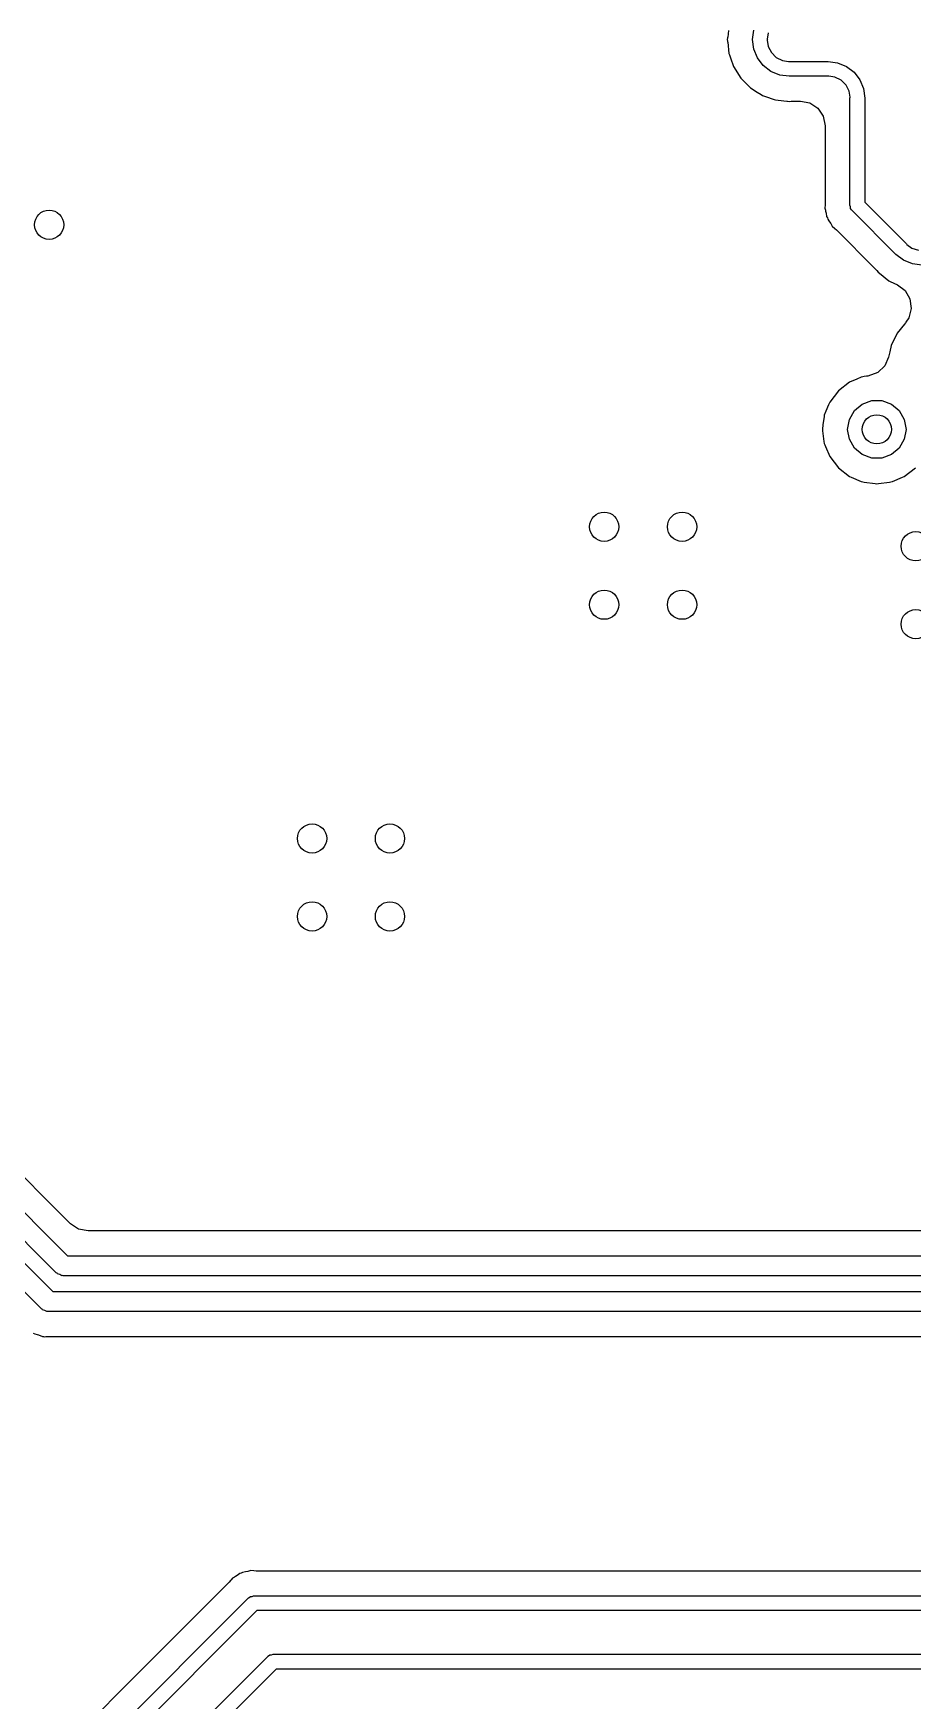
# Model space of a CAD drawing. Extents: x 0.99 to 4.24, y -7.27 to -4.02.
# Drawn here: x 2.112 to 2.467, y -5.266 to -4.592 of the extents above; entities that cross this region are included whole.
import ezdxf

# ---------------------------------------------------------------- set-up
doc = ezdxf.new("R2010")
doc.units = 0
doc.header["$MEASUREMENT"] = 0
doc.layers.add('BLACK', color=7, linetype='CONTINUOUS')

msp = doc.modelspace()

# ---------------------------------------------------------------- linework, layer by layer
at = {"layer": 'BLACK', "linetype": 'CONTINUOUS'}
for p, q in [((2.39241, -4.5938), (2.39229, -4.59449)), ((2.39229, -4.59449), (2.39241, -4.59516)), ((2.39244, -4.59353), (2.39241, -4.5938)), ((2.39241, -4.59516), (2.39241, -4.59518)), ((2.39241, -4.59518), (2.39244, -4.59544)), ((2.39245, -4.59349), (2.39244, -4.59352)), ((2.39244, -4.59352), (2.39244, -4.59353)), ((2.39275, -4.59079), (2.39245, -4.59349)), ((2.40251, -4.59449), (2.40302, -4.59065)), ((2.40302, -4.59832), (2.40251, -4.59449)), ((2.40884, -4.59173), (2.40844, -4.59426)), ((2.40844, -4.59426), (2.40851, -4.59449)), ((2.40851, -4.59449), (2.40844, -4.59472)), ((2.40844, -4.59472), (2.40884, -4.59724)), ((2.39244, -4.59544), (2.39244, -4.59545)), ((2.39244, -4.59545), (2.39245, -4.59548)), ((2.39245, -4.59548), (2.39296, -4.60005)), ((2.39296, -4.60005), (2.39315, -4.60058)), ((2.39315, -4.60058), (2.39315, -4.60058)), ((2.39315, -4.60058), (2.39357, -4.60179)), ((2.39357, -4.60179), (2.39481, -4.60533)), ((2.4045, -4.60189), (2.40302, -4.59832)), ((2.40685, -4.60496), (2.4045, -4.60189)), ((2.40884, -4.59724), (2.41011, -4.59973)), ((2.41011, -4.59973), (2.41208, -4.60171)), ((2.41208, -4.60171), (2.41457, -4.60297)), ((2.39481, -4.60533), (2.39511, -4.6058)), ((2.39511, -4.6058), (2.39511, -4.6058)), ((2.39511, -4.6058), (2.3955, -4.60643)), ((2.3955, -4.60643), (2.39779, -4.61007)), ((2.40992, -4.60731), (2.40685, -4.60496)), ((2.41349, -4.60879), (2.40992, -4.60731)), ((2.41732, -4.6093), (2.41349, -4.60879)), ((2.41457, -4.60297), (2.4171, -4.60337)), ((2.4171, -4.60337), (2.41732, -4.6033)), ((2.41732, -4.6033), (2.43307, -4.6033)), ((2.43307, -4.6033), (2.4369, -4.6038)), ((2.4369, -4.6038), (2.44048, -4.60528)), ((2.44048, -4.60528), (2.44354, -4.60764)), ((2.44354, -4.60764), (2.4459, -4.6107)), ((2.39779, -4.61007), (2.40174, -4.61402)), ((2.40174, -4.61402), (2.40435, -4.61566)), ((2.43307, -4.6093), (2.41732, -4.6093)), ((2.4333, -4.60923), (2.43307, -4.6093)), ((2.43583, -4.60963), (2.4333, -4.60923)), ((2.43831, -4.61089), (2.43583, -4.60963)), ((2.44029, -4.61287), (2.43831, -4.61089)), ((2.44156, -4.61535), (2.44029, -4.61287)), ((2.44194, -4.61778), (2.44156, -4.61535)), ((2.4459, -4.6107), (2.44738, -4.61428)), ((2.44738, -4.61428), (2.44788, -4.61811)), ((2.40435, -4.61566), (2.40601, -4.6167)), ((2.40601, -4.6167), (2.40601, -4.6167)), ((2.40601, -4.6167), (2.40648, -4.617)), ((2.40648, -4.617), (2.40769, -4.61742)), ((2.40769, -4.61742), (2.41123, -4.61866)), ((2.41123, -4.61866), (2.41123, -4.61866)), ((2.41123, -4.61866), (2.41176, -4.61885)), ((2.41176, -4.61885), (2.41509, -4.61922)), ((2.41509, -4.61922), (2.41633, -4.61936)), ((2.41633, -4.61936), (2.41636, -4.61937)), ((2.41636, -4.61937), (2.41637, -4.61937)), ((2.41637, -4.61937), (2.41664, -4.6194)), ((2.41664, -4.6194), (2.41732, -4.61952)), ((2.41732, -4.61952), (2.41818, -4.61937)), ((2.41818, -4.61937), (2.41877, -4.61937)), ((2.41877, -4.61937), (2.41933, -4.61932)), ((2.41933, -4.61932), (2.4219, -4.61932)), ((2.4219, -4.61932), (2.42571, -4.62008)), ((2.42571, -4.62008), (2.42894, -4.62224)), ((2.42894, -4.62224), (2.4311, -4.62547)), ((2.44188, -4.61811), (2.44194, -4.61778)), ((2.44188, -4.66142), (2.44188, -4.61811)), ((2.44788, -4.61811), (2.44788, -4.66017)), ((2.4311, -4.62547), (2.43186, -4.62928)), ((2.43186, -4.62928), (2.43186, -4.66041)), ((2.43182, -4.66128), (2.43171, -4.66257)), ((2.43171, -4.66257), (2.43195, -4.66345)), ((2.43186, -4.66041), (2.43182, -4.66128)), ((2.44211, -4.66203), (2.44188, -4.66142)), ((2.44216, -4.66269), (2.44211, -4.66203)), ((2.44254, -4.66322), (2.44216, -4.66269)), ((2.44788, -4.66017), (2.46472, -4.67701)), ((2.43195, -4.66345), (2.43205, -4.66382)), ((2.43205, -4.66382), (2.43223, -4.66467)), ((2.43223, -4.66467), (2.43246, -4.66594)), ((2.43246, -4.66594), (2.43275, -4.66644)), ((2.43275, -4.66644), (2.4329, -4.667)), ((2.4329, -4.667), (2.4334, -4.66772)), ((2.4334, -4.66772), (2.4334, -4.66772)), ((2.4334, -4.66772), (2.43364, -4.66806)), ((2.43364, -4.66806), (2.43411, -4.6688)), ((2.43411, -4.6688), (2.43475, -4.66992)), ((2.44258, -4.66335), (2.44254, -4.66322)), ((2.44265, -4.66339), (2.44258, -4.66335)), ((2.44276, -4.66354), (2.44265, -4.66339)), ((2.46048, -4.68126), (2.44276, -4.66354)), ((2.43475, -4.66992), (2.43574, -4.67075)), ((2.43574, -4.67075), (2.43639, -4.67133)), ((2.43639, -4.67133), (2.45197, -4.68692)), ((2.46354, -4.68361), (2.46048, -4.68126)), ((2.46048, -4.68126), (2.46048, -4.68126)), ((2.46048, -4.68126), (2.46048, -4.68126)), ((2.46472, -4.67701), (2.46472, -4.67701)), ((2.46472, -4.67701), (2.46472, -4.67701)), ((2.46472, -4.67701), (2.46491, -4.67729)), ((2.46491, -4.67729), (2.4669, -4.67873)), ((2.4669, -4.67873), (2.46955, -4.67959)), ((2.45197, -4.68692), (2.45234, -4.68735)), ((2.45234, -4.68735), (2.45275, -4.68777)), ((2.45275, -4.68777), (2.45325, -4.68848)), ((2.45325, -4.68848), (2.4538, -4.68887)), ((2.4538, -4.68887), (2.45765, -4.69194)), ((2.46712, -4.68509), (2.46354, -4.68361)), ((2.47095, -4.68559), (2.46712, -4.68509)), ((2.45765, -4.69194), (2.45816, -4.69218)), ((2.45816, -4.69218), (2.45816, -4.69218)), ((2.45816, -4.69218), (2.46105, -4.69357)), ((2.46105, -4.69357), (2.46415, -4.69591)), ((2.46415, -4.69591), (2.46613, -4.69926)), ((2.46667, -4.70311), (2.4657, -4.70687)), ((2.46613, -4.69926), (2.46667, -4.70311)), ((2.46391, -4.70945), (2.46103, -4.71307)), ((2.46428, -4.70895), (2.46391, -4.70945)), ((2.46449, -4.70866), (2.46428, -4.70895)), ((2.4657, -4.70687), (2.46445, -4.70863)), ((2.46445, -4.70863), (2.46449, -4.70866)), ((2.46103, -4.71307), (2.4586, -4.71811)), ((2.45753, -4.72277), (2.45595, -4.72632)), ((2.45801, -4.72068), (2.45753, -4.72277)), ((2.4586, -4.71811), (2.45801, -4.72068)), ((2.45312, -4.72899), (2.44912, -4.73043)), ((2.45595, -4.72632), (2.45312, -4.72899)), ((2.43719, -4.7364), (2.43369, -4.74096)), ((2.44175, -4.7329), (2.43719, -4.7364)), ((2.44471, -4.73167), (2.44175, -4.7329)), ((2.44645, -4.73095), (2.44471, -4.73167)), ((2.44706, -4.7307), (2.44645, -4.73095)), ((2.44645, -4.73095), (2.44645, -4.73095)), ((2.4477, -4.73061), (2.44706, -4.7307)), ((2.44861, -4.73049), (2.4477, -4.73061)), ((2.4477, -4.73061), (2.4477, -4.73061)), ((2.44912, -4.73043), (2.44861, -4.73049)), ((2.43321, -4.7421), (2.43214, -4.74469)), ((2.43369, -4.74096), (2.43321, -4.7421)), ((2.44371, -4.74438), (2.44685, -4.74174)), ((2.44685, -4.74174), (2.4507, -4.74034)), ((2.4507, -4.74034), (2.45481, -4.74034)), ((2.45481, -4.74034), (2.45866, -4.74174)), ((2.45866, -4.74174), (2.4618, -4.74438)), ((2.43099, -4.75008), (2.43074, -4.75197)), ((2.4314, -4.74692), (2.43099, -4.75008)), ((2.43149, -4.74627), (2.4314, -4.74692)), ((2.4314, -4.74692), (2.4314, -4.74692)), ((2.43214, -4.74469), (2.43149, -4.74627)), ((2.44094, -4.75197), (2.44166, -4.74793)), ((2.44166, -4.74793), (2.44371, -4.74438)), ((2.4618, -4.74438), (2.46385, -4.74793)), ((2.46385, -4.74793), (2.46457, -4.75197)), ((2.43074, -4.75197), (2.43082, -4.75262)), ((2.43082, -4.75262), (2.43139, -4.75693)), ((2.43139, -4.75693), (2.43149, -4.75767)), ((2.44166, -4.75601), (2.44094, -4.75197)), ((2.44371, -4.75956), (2.44166, -4.75601)), ((2.46385, -4.75601), (2.4618, -4.75956)), ((2.46457, -4.75197), (2.46385, -4.75601)), ((2.43149, -4.75767), (2.43174, -4.75827)), ((2.43174, -4.75827), (2.43174, -4.75827)), ((2.43174, -4.75827), (2.43199, -4.75889)), ((2.43199, -4.75889), (2.43369, -4.76298)), ((2.43369, -4.76298), (2.43719, -4.76754)), ((2.44685, -4.7622), (2.44371, -4.75956)), ((2.4507, -4.7636), (2.44685, -4.7622)), ((2.45481, -4.7636), (2.4507, -4.7636)), ((2.45866, -4.7622), (2.45481, -4.7636)), ((2.4618, -4.75956), (2.45866, -4.7622)), ((2.43719, -4.76754), (2.44175, -4.77104)), ((2.46377, -4.77104), (2.46833, -4.76754)), ((2.44175, -4.77104), (2.44235, -4.77129)), ((2.44235, -4.77129), (2.44645, -4.77299)), ((2.44645, -4.77299), (2.44645, -4.77299)), ((2.44645, -4.77299), (2.44706, -4.77324)), ((2.44706, -4.77324), (2.4477, -4.77332)), ((2.4477, -4.77332), (2.4477, -4.77332)), ((2.4477, -4.77332), (2.45211, -4.7739)), ((2.45211, -4.7739), (2.45276, -4.77399)), ((2.45276, -4.77399), (2.4534, -4.7739)), ((2.4534, -4.7739), (2.45781, -4.77332)), ((2.45781, -4.77332), (2.45845, -4.77324)), ((2.45781, -4.77332), (2.45781, -4.77332)), ((2.45845, -4.77324), (2.45906, -4.77299)), ((2.45906, -4.77299), (2.46316, -4.77129)), ((2.45906, -4.77299), (2.45906, -4.77299)), ((2.46316, -4.77129), (2.46377, -4.77104)), ((2.00992, -4.97032), (2.12555, -5.08594)), ((1.99543, -4.97632), (2.11955, -5.10043)), ((2.121, -5.09287), (2.003, -4.97487)), ((2.115, -5.10736), (1.98851, -4.98087)), ((2.12678, -5.07301), (2.06558, -5.01181)), ((2.13001, -5.07517), (2.12678, -5.07301)), ((2.13382, -5.07593), (2.13001, -5.07517)), ((3.0561, -5.07593), (2.13382, -5.07593)), ((2.12555, -5.08594), (3.05835, -5.08594)), ((2.12129, -5.09302), (2.121, -5.09287)), ((2.12148, -5.09328), (2.12129, -5.09302)), ((2.12239, -5.09357), (2.12148, -5.09328)), ((2.12323, -5.09401), (2.12239, -5.09357)), ((2.12356, -5.09395), (2.12323, -5.09401)), ((2.12387, -5.09406), (2.12356, -5.09395)), ((2.11955, -5.10043), (3.05235, -5.10043)), ((3.05667, -5.09406), (2.12387, -5.09406)), ((2.11529, -5.1075), (2.115, -5.10736)), ((2.11548, -5.10777), (2.11529, -5.1075)), ((2.11639, -5.10806), (2.11548, -5.10777)), ((2.11723, -5.10849), (2.11639, -5.10806)), ((2.11755, -5.10844), (2.11723, -5.10849)), ((2.11787, -5.10854), (2.11755, -5.10844)), ((3.05067, -5.10854), (2.11787, -5.10854)), ((2.11159, -5.1173), (2.11236, -5.11753)), ((2.11236, -5.11753), (2.11237, -5.11753)), ((2.11237, -5.11753), (2.11329, -5.11781)), ((2.11329, -5.11781), (2.11374, -5.11796)), ((2.11374, -5.11796), (2.11541, -5.11855)), ((2.11541, -5.11855), (2.11562, -5.11856)), ((2.11562, -5.11856), (2.1158, -5.11856)), ((2.1158, -5.11856), (2.11608, -5.11865)), ((2.11608, -5.11865), (2.11681, -5.11862)), ((2.11681, -5.11862), (2.11797, -5.11857)), ((2.11681, -5.11862), (2.11681, -5.11862)), ((2.11797, -5.11857), (2.11836, -5.11856)), ((2.11836, -5.11856), (2.71408, -5.11856)), ((2.19414, -5.21514), (2.19341, -5.2156)), ((2.1952, -5.2144), (2.19414, -5.21514)), ((2.19576, -5.21425), (2.1952, -5.2144)), ((2.19627, -5.21395), (2.19576, -5.21425)), ((2.19754, -5.21373), (2.19627, -5.21395)), ((2.19839, -5.21354), (2.19754, -5.21373)), ((2.19964, -5.21321), (2.19839, -5.21354)), ((2.20092, -5.21332), (2.19964, -5.21321)), ((2.20179, -5.21336), (2.20092, -5.21332)), ((2.72913, -5.21336), (2.20179, -5.21336)), ((2.19087, -5.21788), (2.15613, -5.25262)), ((2.19146, -5.21724), (2.19087, -5.21788)), ((2.19173, -5.21692), (2.19146, -5.21724)), ((2.19229, -5.21625), (2.19173, -5.21692)), ((2.19306, -5.21581), (2.19229, -5.21625)), ((2.19341, -5.2156), (2.19306, -5.21581)), ((2.12484, -5.29809), (2.19867, -5.22426)), ((2.19867, -5.22426), (2.19882, -5.22415)), ((2.19882, -5.22415), (2.19886, -5.22408)), ((2.19886, -5.22408), (2.19898, -5.22403)), ((2.19898, -5.22403), (2.19952, -5.22366)), ((2.19952, -5.22366), (2.20017, -5.2236)), ((2.20017, -5.2236), (2.20079, -5.22338)), ((2.20079, -5.22338), (2.74482, -5.22338)), ((2.20203, -5.22938), (2.1282, -5.30321)), ((2.74606, -5.22938), (2.20203, -5.22938)), ((2.13458, -5.31983), (2.20654, -5.24788)), ((2.20654, -5.24788), (2.20669, -5.24777)), ((2.20669, -5.24777), (2.20673, -5.2477)), ((2.20673, -5.2477), (2.20686, -5.24766)), ((2.20686, -5.24766), (2.20739, -5.24728)), ((2.20739, -5.24728), (2.20805, -5.24722)), ((2.20805, -5.24722), (2.20866, -5.247)), ((2.20866, -5.247), (2.75721, -5.247)), ((2.15613, -5.25262), (2.1236, -5.28515)), ((2.2099, -5.253), (2.13795, -5.32496)), ((2.75845, -5.253), (2.2099, -5.253))]:
    msp.add_line(p, q, dxfattribs=at)
at = {"layer": 'BLACK'}
for centre in [(2.11811, -4.66929), (2.45276, -4.75197), (2.34252, -4.79134), (2.37402, -4.79134), (2.4685, -4.79921), (2.34252, -4.82283), (2.37402, -4.82283), (2.4685, -4.83071), (2.22441, -4.91732), (2.25591, -4.91732), (2.22441, -4.94882), (2.25591, -4.94882)]:
    msp.add_circle(centre, 0.00591, dxfattribs=at)

doc.saveas('drawing.dxf')
